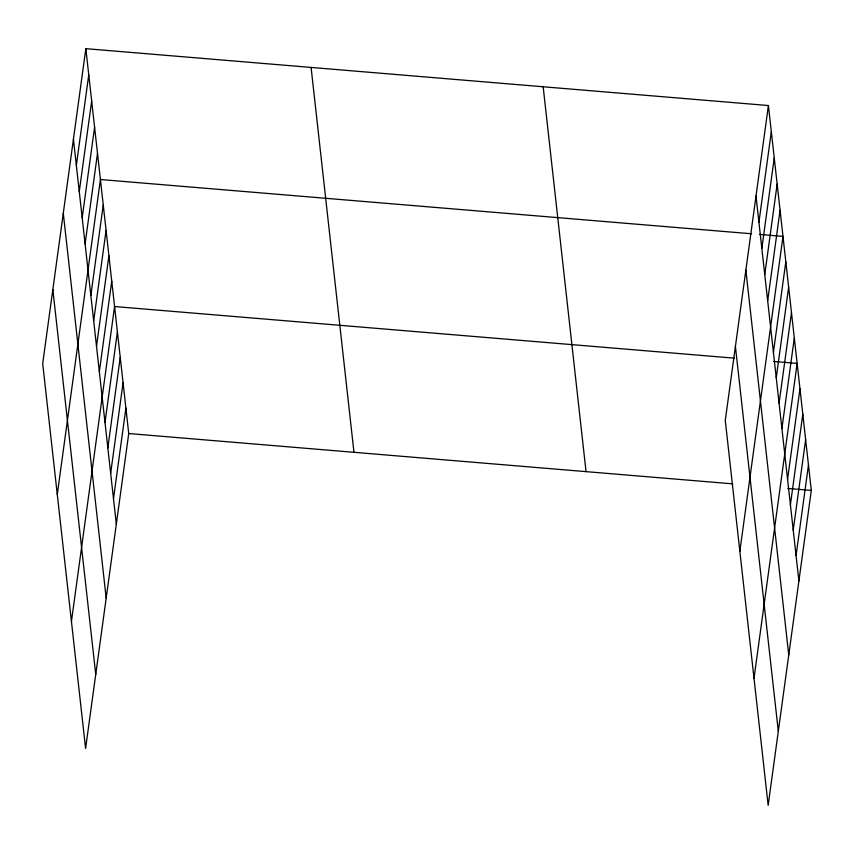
<?xml version="1.0" encoding="UTF-8"?>
<svg xmlns="http://www.w3.org/2000/svg" width="854" height="854" viewBox="0 0 854 854"><rect width="100%" height="100%" fill="white"/><g stroke="black" fill="none" stroke-linecap="round" stroke-linejoin="round"><path stroke-width="1.28" d="M85.838 48.667L42.7 363.59L85.592 748.467L128.73 433.544L85.838 48.667L768.408 105.533L811.3 490.409L768.162 805.333L725.27 420.456L768.408 105.533M76.348 165.409L88.752 74.842M79.262 191.584L91.677 101.007M82.187 217.759L94.591 127.182M85.101 243.924L97.505 153.357M57.282 494.455L100.42 179.521L751.563 233.772M90.844 295.495L103.249 204.928M93.673 320.901L106.088 230.324M96.502 346.297L108.917 255.73M99.342 371.703L111.746 281.126M71.437 621.456L114.575 306.533L734.291 358.157M104.999 422.506L117.404 331.928M107.828 447.912L120.233 357.335M110.657 473.308L123.072 382.741M113.486 498.715L125.901 408.137M758.918 222.275L771.322 131.708M761.832 248.45L774.247 157.873M764.757 274.614L777.161 184.048M767.671 300.789L780.076 210.212M739.852 551.321L782.99 236.387L759.419 234.423M773.414 352.36L785.819 261.794M776.243 377.767L788.658 287.19M779.083 403.163L791.487 312.596M781.912 428.569L794.316 337.992M754.007 678.322L797.145 363.398L773.575 361.434M787.569 479.372L799.974 388.794M790.398 504.778L802.803 414.201M793.227 530.174L805.642 439.596M796.067 555.58L808.471 465.003M128.73 433.544L732.721 483.855M787.73 488.445L811.3 490.409M756.003 196.1L798.896 580.976M745.862 270.142L788.754 655.018M735.411 346.425L778.304 731.291M543.165 86.766L586.047 471.643M311.091 67.434L353.972 452.31M73.433 139.245L116.325 524.11M63.292 213.276L106.184 598.152M52.841 289.559L95.733 674.436"/></g></svg>
